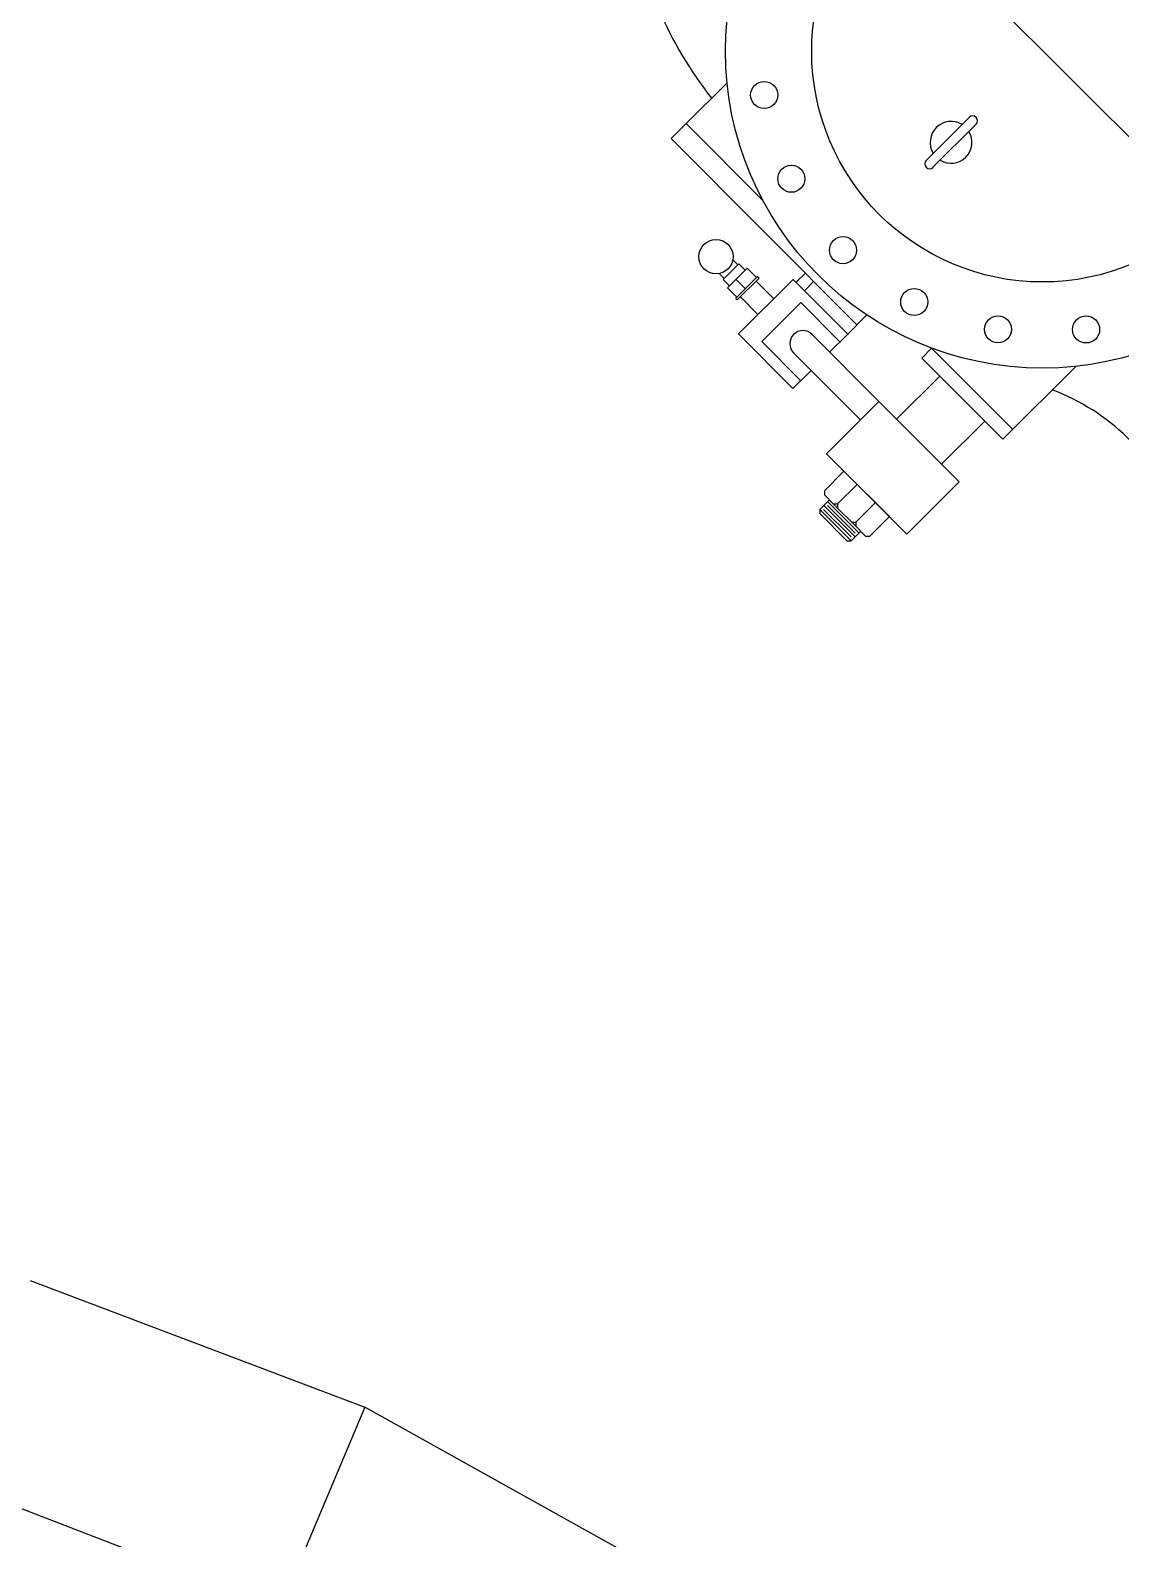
# Model space of a CAD drawing. Header units: inches. Extents: x 72602 to 350810, y -122122 to 43597.
# Drawn here: x 303208 to 304690, y 11067 to 13118 of the extents above; entities that cross this region are included whole.
import ezdxf

# ---------------------------------------------------------------- set-up
doc = ezdxf.new("R2010")
doc.units = ezdxf.units.IN
doc.header["$MEASUREMENT"] = 0
doc.layers.add('M-X-BKGD', color=8, linetype='Continuous')

msp = doc.modelspace()

# ---------------------------------------------------------------- linework, layer by layer
at = {"layer": 'M-X-BKGD', "ltscale": 0.003}
for p, q in [((306801.5, 10871.6), (304150.7, 13522.5)), ((306801.5, 10871.6), (304150.7, 13522.5)), ((303547.3, 10972.9), (303158.2, 11122.9)), ((303547.3, 10972.9), (303158.2, 11122.9))]:
    msp.add_line(p, q, dxfattribs=at)
at = {"layer": 'M-X-BKGD'}
for p, q in [((304099.1, 12990.6), (304154.8, 13046.1)), ((304099.1, 12990.6), (304154.8, 13046.1)), ((304425.2, 12940.6), (304483.7, 12999)), ((304425.2, 12940.6), (304483.7, 12999)), ((304099.1, 12990.6), (304078.8, 12970.2)), ((304099.1, 12990.6), (304078.8, 12970.2)), ((304203.5, 12885.9), (304099.1, 12990.6)), ((304203.5, 12885.9), (304099.1, 12990.6)), ((304434.5, 12931.2), (304493.1, 12989.6)), ((304434.5, 12931.2), (304493.1, 12989.6)), ((304331.2, 12717.1), (304078.8, 12970.2)), ((304331.2, 12717.1), (304078.8, 12970.2)), ((304170.8, 12800), (304149.3, 12778.7)), ((304170.8, 12800), (304149.3, 12778.7)), ((304182.2, 12793.9), (304155.4, 12767.2)), ((304182.2, 12793.9), (304155.4, 12767.2)), ((304169.4, 12798.7), (304162.7, 12805.4)), ((304169.4, 12798.7), (304162.7, 12805.4)), ((304179.5, 12791.2), (304170.8, 12800)), ((304179.5, 12791.2), (304170.8, 12800)), ((304194.7, 12781.4), (304182.2, 12793.9)), ((304194.7, 12781.4), (304182.2, 12793.9)), ((304150.7, 12780), (304144, 12786.7)), ((304150.7, 12780), (304144, 12786.7)), ((304158.1, 12769.9), (304149.3, 12778.7)), ((304158.1, 12769.9), (304149.3, 12778.7)), ((304196, 12782.8), (304166.5, 12753.4)), ((304196, 12782.8), (304166.5, 12753.4)), ((304179.5, 12766.3), (304167.1, 12778.8)), ((304179.5, 12766.3), (304167.1, 12778.8)), ((304198.2, 12780.6), (304168.7, 12751.1)), ((304198.2, 12780.6), (304168.7, 12751.1)), ((304244.5, 12778.9), (304170.3, 12704.8)), ((304244.5, 12778.9), (304170.3, 12704.8)), ((304218.1, 12752.5), (304194.2, 12776.5)), ((304218.1, 12752.5), (304194.2, 12776.5)), ((304198.2, 12780.6), (304196, 12782.8)), ((304198.2, 12780.6), (304196, 12782.8)), ((304244.5, 12778.9), (304318.6, 12704.6)), ((304244.5, 12778.9), (304318.6, 12704.6)), ((304261.1, 12787.4), (304248.5, 12774.9)), ((304261.1, 12787.4), (304248.5, 12774.9)), ((304272.4, 12776.1), (304259.8, 12763.5)), ((304272.4, 12776.1), (304259.8, 12763.5)), ((304167.9, 12754.7), (304155.4, 12767.2)), ((304167.9, 12754.7), (304155.4, 12767.2)), ((304168.7, 12751.1), (304166.5, 12753.4)), ((304168.7, 12751.1), (304166.5, 12753.4)), ((304196.7, 12731.2), (304172.8, 12755.2)), ((304196.7, 12731.2), (304172.8, 12755.2)), ((304255, 12747.3), (304201.8, 12694.3)), ((304255, 12747.3), (304201.8, 12694.3)), ((304255, 12747.3), (304308.1, 12694.1)), ((304255, 12747.3), (304308.1, 12694.1)), ((304318.6, 12704.6), (304344.5, 12730.5)), ((304318.6, 12704.6), (304344.5, 12730.5)), ((304170.3, 12704.8), (304244.3, 12630.6)), ((304170.3, 12704.8), (304244.3, 12630.6)), ((304201.8, 12694.3), (304254.9, 12641.1)), ((304201.8, 12694.3), (304254.9, 12641.1)), ((304360.9, 12612.9), (304270.2, 12703.9)), ((304360.9, 12612.9), (304270.2, 12703.9)), ((304318.6, 12704.6), (304294, 12680.1)), ((304318.6, 12704.6), (304294, 12680.1)), ((304335.9, 12588), (304245.2, 12679)), ((304335.9, 12588), (304245.2, 12679)), ((304432.7, 12685.4), (304419.3, 12672)), ((304432.7, 12685.4), (304419.3, 12672)), ((304529.4, 12561.6), (304419.3, 12672)), ((304529.4, 12561.6), (304419.3, 12672)), ((304518.7, 12599.2), (304432.7, 12685.4)), ((304518.7, 12599.2), (304432.7, 12685.4)), ((304269, 12655.1), (304244.3, 12630.6)), ((304269, 12655.1), (304244.3, 12630.6)), ((304628.8, 12660.7), (304529.4, 12561.6)), ((304628.8, 12660.7), (304529.4, 12561.6)), ((304443.8, 12647.4), (304385, 12588.8)), ((304443.8, 12647.4), (304385, 12588.8)), ((304360.9, 12612.9), (304289.8, 12542)), ((304360.9, 12612.9), (304289.8, 12542)), ((304385, 12588.8), (304360.9, 12612.9)), ((304385, 12588.8), (304360.9, 12612.9)), ((304469.9, 12503.7), (304385, 12588.8)), ((304469.9, 12503.7), (304385, 12588.8)), ((304518.7, 12599.2), (304542.9, 12575)), ((304518.7, 12599.2), (304542.9, 12575)), ((304504.9, 12586.2), (304446, 12527.6)), ((304504.9, 12586.2), (304446, 12527.6)), ((304398.8, 12432.8), (304289.8, 12542)), ((304398.8, 12432.8), (304289.8, 12542)), ((304313.6, 12518.2), (304287.2, 12491.7)), ((304313.6, 12518.2), (304287.2, 12491.7)), ((304313.6, 12518.2), (304375.2, 12456.4)), ((304313.6, 12518.2), (304375.2, 12456.4)), ((304287.2, 12491.7), (304287.2, 12485.9)), ((304287.2, 12491.7), (304287.2, 12485.9)), ((304287.2, 12485.9), (304300.4, 12472.7)), ((304287.2, 12485.9), (304300.4, 12472.7)), ((304304.9, 12473.9), (304331.4, 12500.3)), ((304304.9, 12473.9), (304331.4, 12500.3)), ((304469.9, 12503.7), (304398.8, 12432.8)), ((304469.9, 12503.7), (304398.8, 12432.8)), ((304293.7, 12479.4), (304280.6, 12466.3)), ((304293.7, 12479.4), (304280.6, 12466.3)), ((304280.6, 12466.3), (304280.6, 12460.5)), ((304323.3, 12423.5), (304280.6, 12466.3)), ((304280.6, 12466.3), (304280.6, 12460.5)), ((304323.3, 12423.5), (304280.6, 12466.3)), ((304323.3, 12428.8), (304285.9, 12466.3)), ((304323.3, 12428.8), (304285.9, 12466.3)), ((304328.7, 12428.8), (304286, 12471.7)), ((304328.7, 12428.8), (304286, 12471.7)), ((304334, 12434.2), (304291.3, 12477)), ((304334, 12434.2), (304291.3, 12477)), ((304328.7, 12434.2), (304291.3, 12471.6)), ((304328.7, 12434.2), (304291.3, 12471.6)), ((304299.1, 12473.9), (304304.9, 12473.9)), ((304299.1, 12473.9), (304304.9, 12473.9)), ((304300.4, 12472.7), (304329.7, 12443.3)), ((304300.4, 12472.7), (304329.7, 12443.3)), ((304304.9, 12473.9), (304304.9, 12468.1)), ((304304.9, 12473.9), (304304.9, 12468.1)), ((304329.7, 12449.1), (304356.2, 12475.5)), ((304329.7, 12449.1), (304356.2, 12475.5)), ((304317.5, 12423.5), (304280.6, 12460.5)), ((304317.5, 12423.5), (304280.6, 12460.5)), ((304323.9, 12449.1), (304329.7, 12449.1)), ((304323.9, 12449.1), (304329.7, 12449.1)), ((304329.7, 12449.1), (304329.7, 12443.3)), ((304329.7, 12449.1), (304329.7, 12443.3)), ((304375.2, 12456.4), (304348.8, 12430)), ((304375.2, 12456.4), (304348.8, 12430)), ((304336.4, 12436.5), (304323.3, 12423.5)), ((304336.4, 12436.5), (304323.3, 12423.5)), ((304329.7, 12443.3), (304342.9, 12430)), ((304329.7, 12443.3), (304342.9, 12430)), ((304342.9, 12430), (304348.8, 12430)), ((304342.9, 12430), (304348.8, 12430)), ((304317.5, 12423.5), (304323.3, 12423.5)), ((304317.5, 12423.5), (304323.3, 12423.5)), ((303208, 11418.6), (303662.8, 11246.2)), ((303208, 11418.6), (303662.8, 11246.2)), ((303662.8, 11246.2), (303431.8, 10699.5)), ((303662.8, 11246.2), (303431.8, 10699.5)), ((304085.2, 11010.8), (303662.8, 11246.2)), ((304085.2, 11010.8), (303662.8, 11246.2))]:
    msp.add_line(p, q, dxfattribs=at)
for centre, radius in [((304583.2, 13088.8), 430.5), ((304583.2, 13088.8), 430.5), ((304583.2, 13088.8), 313.5), ((304583.2, 13088.8), 313.5), ((304205.2, 13029.5), 18.4), ((304205.2, 13029.5), 18.4), ((304242.1, 12915.6), 18.4), ((304242.1, 12915.6), 18.4), ((304312.3, 12818.6), 18.4), ((304312.3, 12818.6), 18.4), ((304139.8, 12809.7), 23.3), ((304139.8, 12809.7), 23.3), ((304409, 12748.2), 18.4), ((304409, 12748.2), 18.4), ((304522.8, 12711), 18.4), ((304522.8, 12711), 18.4), ((304642.5, 12710.8), 18.4), ((304642.5, 12710.8), 18.4)]:
    msp.add_circle(centre, radius, dxfattribs=at)
for centre, radius, start, end in [((304562.2, 13361.7), 544.9, 203.2983, 218.1619), ((304562.2, 13361.7), 544.9, 203.2983, 218.1619), ((304488.4, 12994.3), 6.64, 314.9209, 134.9209), ((304488.4, 12994.3), 6.64, 314.9209, 134.9209), ((304459.1, 12965.1), 28.4, 58.4383, 211.4034), ((304459.1, 12965.1), 28.4, 58.4383, 211.4034), ((304459.1, 12965.1), 28.4, 238.4383, 31.4034), ((304459.1, 12965.1), 28.4, 238.4383, 31.4034), ((304429.9, 12935.9), 6.64, 134.9209, 314.9209), ((304429.9, 12935.9), 6.64, 134.9209, 314.9209), ((304257.7, 12691.5), 17.7, 44.9209, 224.9209), ((304257.7, 12691.5), 17.7, 44.9209, 224.9209), ((304493, 12353.5), 294, 22.0948, 69.3694), ((304493, 12353.5), 294, 22.0948, 69.3694)]:
    msp.add_arc(centre, radius, start, end, dxfattribs=at)

doc.saveas('drawing.dxf')
